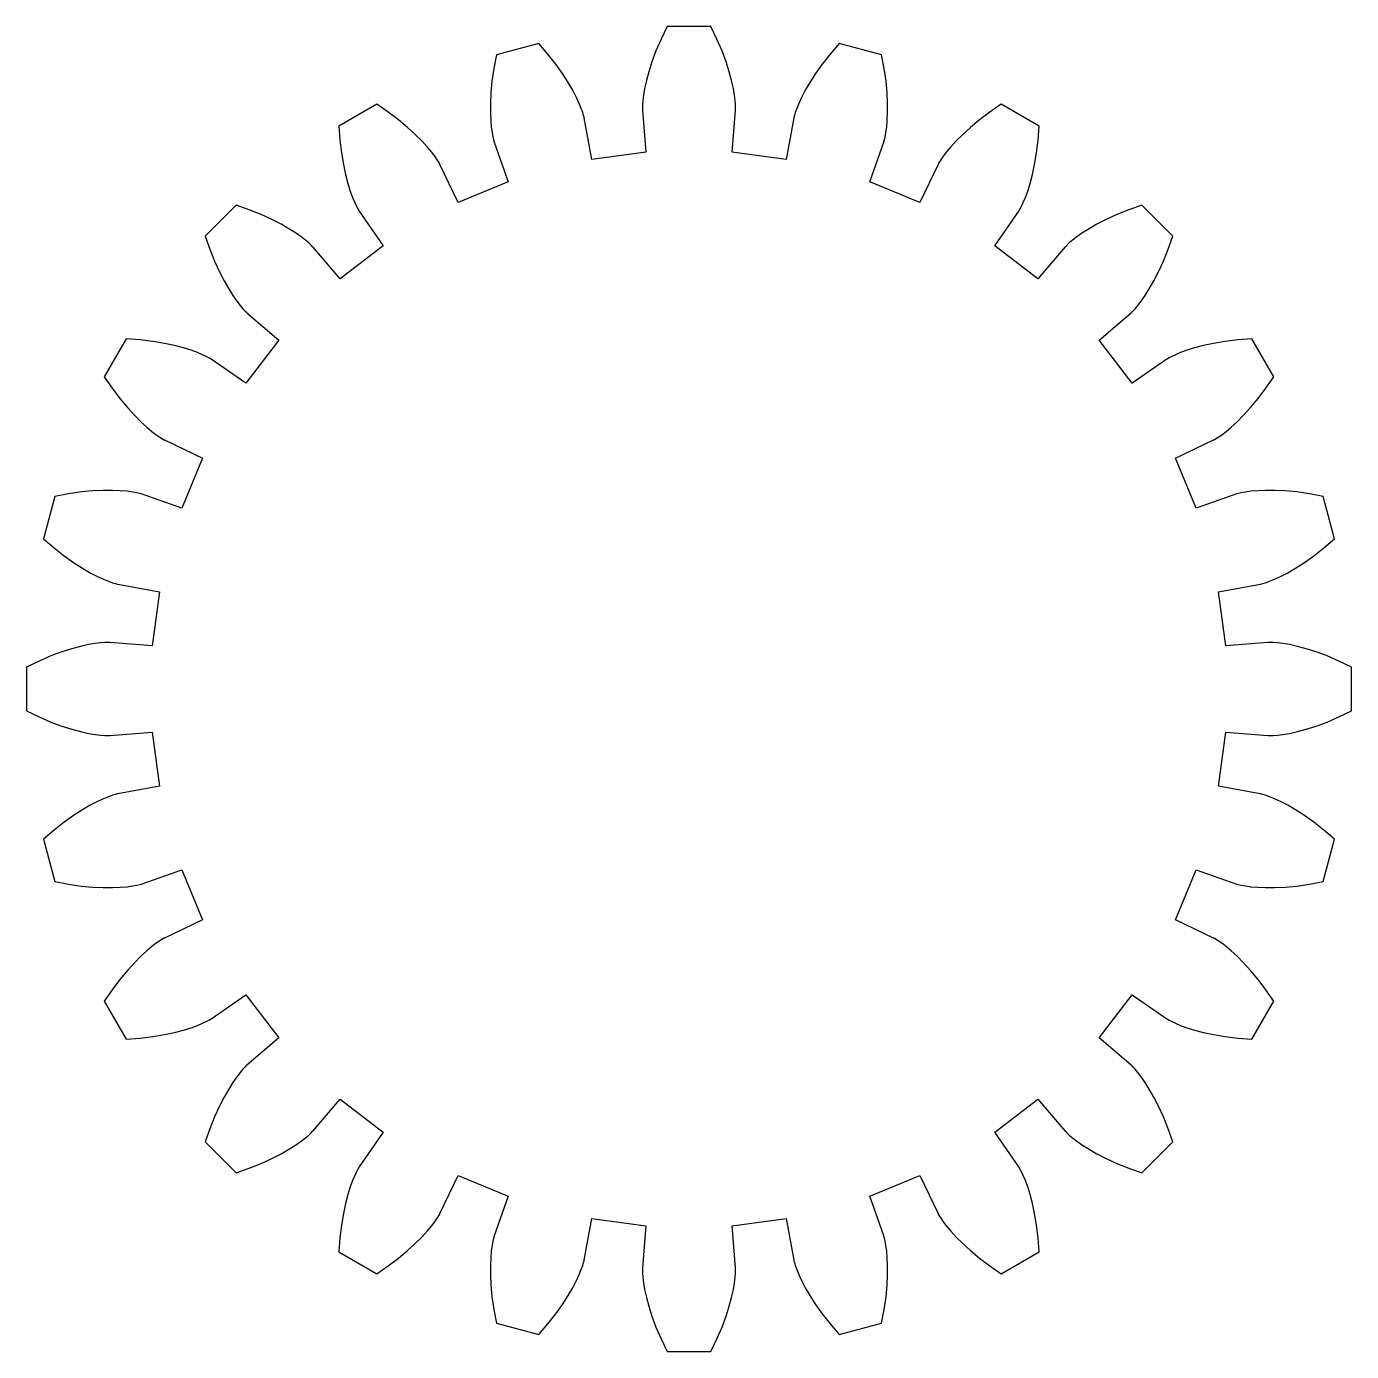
# Model space of a CAD drawing. Header units: metres. Extents: x -24 to 324, y -24 to 424.
# Drawn here: x -24.12 to 24.12, y 175.88 to 224.12 of the extents above; entities that cross this region are included whole.
import ezdxf

# ---------------------------------------------------------------- set-up
doc = ezdxf.new("R2010")
doc.units = ezdxf.units.M

msp = doc.modelspace()

# ---------------------------------------------------------------- linework, layer by layer
for p, q in [((-0.79715, 224.124), (-1.01883, 223.663)), ((0.79715, 224.124), (-0.79715, 224.124)), ((1.01883, 223.663), (0.79715, 224.124)), ((-5.47377, 223.508), (-7.01375, 223.096)), ((-5.14018, 223.12), (-5.47377, 223.508)), ((-1.01883, 223.663), (-1.20171, 223.232)), ((1.20171, 223.232), (1.01883, 223.663)), ((5.47377, 223.508), (5.14018, 223.12)), ((7.01375, 223.096), (5.47377, 223.508)), ((-7.01375, 223.096), (-7.10841, 222.593)), ((-4.85217, 222.752), (-5.14018, 223.12)), ((-1.20171, 223.232), (-1.34914, 222.836)), ((1.34914, 222.836), (1.20171, 223.232)), ((5.14018, 223.12), (4.85217, 222.752)), ((7.10841, 222.593), (7.01375, 223.096)), ((-7.10841, 222.593), (-7.17369, 222.13)), ((-4.60716, 222.407), (-4.85217, 222.752)), ((-1.46466, 222.475), (-1.55193, 222.153)), ((-1.34914, 222.836), (-1.46466, 222.475)), ((1.46466, 222.475), (1.34914, 222.836)), ((1.55193, 222.153), (1.46466, 222.475)), ((4.85217, 222.752), (4.60716, 222.407)), ((7.17369, 222.13), (7.10841, 222.593)), ((-7.17369, 222.13), (-7.21349, 221.708)), ((-4.40228, 222.089), (-4.60716, 222.407)), ((-4.23456, 221.8), (-4.40228, 222.089)), ((-1.55193, 222.153), (-1.61467, 221.87)), ((1.61467, 221.87), (1.55193, 222.153)), ((4.40228, 222.089), (4.23456, 221.8)), ((4.60716, 222.407), (4.40228, 222.089)), ((7.21349, 221.708), (7.17369, 222.13)), ((-7.21349, 221.708), (-7.2318, 221.33)), ((-4.10083, 221.543), (-4.23456, 221.8)), ((-3.99773, 221.321), (-4.10083, 221.543)), ((-1.65677, 221.629), (-1.68214, 221.43)), ((-1.61467, 221.87), (-1.65677, 221.629)), ((1.65677, 221.629), (1.61467, 221.87)), ((1.68214, 221.43), (1.65677, 221.629)), ((4.10083, 221.543), (3.99773, 221.321)), ((4.23456, 221.8), (4.10083, 221.543)), ((7.2318, 221.33), (7.21349, 221.708)), ((-11.3717, 221.291), (-12.7524, 220.493)), ((-10.9489, 221.002), (-11.3717, 221.291)), ((-10.5754, 220.721), (-10.9489, 221.002)), ((-7.2318, 221.33), (-7.23265, 220.996)), ((-7.23265, 220.996), (-7.22014, 220.707)), ((-3.92177, 221.136), (-3.99773, 221.321)), ((-3.86934, 220.989), (-3.92177, 221.136)), ((-3.83669, 220.882), (-3.86934, 220.989)), ((-1.69481, 221.275), (-1.69881, 221.164)), ((-1.69881, 221.164), (-1.69821, 221.097)), ((-1.69821, 221.097), (-1.6971, 221.075)), ((-1.6971, 221.075), (-1.57388, 219.545)), ((-1.68214, 221.43), (-1.69481, 221.275)), ((1.57388, 219.545), (1.6971, 221.075)), ((1.69481, 221.275), (1.68214, 221.43)), ((1.69881, 221.164), (1.69481, 221.275)), ((1.6971, 221.075), (1.69821, 221.097)), ((1.69821, 221.097), (1.69881, 221.164)), ((3.86934, 220.989), (3.83669, 220.882)), ((3.92177, 221.136), (3.86934, 220.989)), ((3.99773, 221.321), (3.92177, 221.136)), ((7.22014, 220.707), (7.23265, 220.996)), ((7.23265, 220.996), (7.2318, 221.33)), ((10.9489, 221.002), (10.5754, 220.721)), ((11.3717, 221.291), (10.9489, 221.002)), ((12.7524, 220.493), (11.3717, 221.291)), ((-10.2495, 220.451), (-10.5754, 220.721)), ((-7.22014, 220.707), (-7.19836, 220.463)), ((-3.81998, 220.818), (-3.83669, 220.882)), ((-3.81529, 220.796), (-3.81998, 220.818)), ((-3.53828, 219.286), (-3.81529, 220.796)), ((3.81529, 220.796), (3.53828, 219.286)), ((3.81998, 220.818), (3.81529, 220.796)), ((3.83669, 220.882), (3.81998, 220.818)), ((7.19836, 220.463), (7.22014, 220.707)), ((10.5754, 220.721), (10.2495, 220.451)), ((-12.7524, 220.493), (-12.7136, 219.983)), ((-9.96922, 220.197), (-10.2495, 220.451)), ((-9.73248, 219.961), (-9.96922, 220.197)), ((-7.19836, 220.463), (-7.17143, 220.265)), ((-7.17143, 220.265), (-7.14346, 220.112)), ((-7.14346, 220.112), (-7.11853, 220.003)), ((7.11853, 220.003), (7.14346, 220.112)), ((7.14346, 220.112), (7.17143, 220.265)), ((7.17143, 220.265), (7.19836, 220.463)), ((9.96922, 220.197), (9.73248, 219.961)), ((10.2495, 220.451), (9.96922, 220.197)), ((12.7136, 219.983), (12.7524, 220.493)), ((-12.7136, 219.983), (-12.6568, 219.519)), ((-9.53688, 219.748), (-9.73248, 219.961)), ((-9.37979, 219.56), (-9.53688, 219.748)), ((-9.25844, 219.4), (-9.37979, 219.56)), ((-7.11853, 220.003), (-7.10066, 219.939)), ((-7.10066, 219.939), (-7.09384, 219.917)), ((-7.09384, 219.917), (-6.57881, 218.471)), ((-1.57388, 219.545), (-3.53828, 219.286)), ((3.53828, 219.286), (1.57388, 219.545)), ((6.57881, 218.471), (7.09384, 219.917)), ((7.09384, 219.917), (7.10066, 219.939)), ((7.10066, 219.939), (7.11853, 220.003)), ((9.37979, 219.56), (9.25844, 219.4)), ((9.53688, 219.748), (9.37979, 219.56)), ((9.73248, 219.961), (9.53688, 219.748)), ((12.6568, 219.519), (12.7136, 219.983)), ((-12.6568, 219.519), (-12.5863, 219.102)), ((-12.5863, 219.102), (-12.5061, 218.732)), ((-9.1698, 219.272), (-9.25844, 219.4)), ((-9.11072, 219.178), (-9.1698, 219.272)), ((-9.07785, 219.12), (-9.11072, 219.178)), ((-9.06769, 219.1), (-9.07785, 219.12)), ((-8.40935, 217.713), (-9.06769, 219.1)), ((9.06769, 219.1), (8.40935, 217.713)), ((9.07785, 219.12), (9.06769, 219.1)), ((9.11072, 219.178), (9.07785, 219.12)), ((9.1698, 219.272), (9.11072, 219.178)), ((9.25844, 219.4), (9.1698, 219.272)), ((12.5061, 218.732), (12.5863, 219.102)), ((12.5863, 219.102), (12.6568, 219.519)), ((-12.5061, 218.732), (-12.4205, 218.409)), ((12.4205, 218.409), (12.5061, 218.732)), ((-12.4205, 218.409), (-12.3336, 218.133)), ((-12.3336, 218.133), (-12.2494, 217.903)), ((-6.57881, 218.471), (-8.40935, 217.713)), ((8.40935, 217.713), (6.57881, 218.471)), ((12.2494, 217.903), (12.3336, 218.133)), ((12.3336, 218.133), (12.4205, 218.409)), ((-16.4946, 217.622), (-17.622, 216.495)), ((-16.0115, 217.452), (-16.4946, 217.622)), ((-12.2494, 217.903), (-12.172, 217.718)), ((-12.172, 217.718), (-12.1053, 217.577)), ((12.1053, 217.577), (12.172, 217.718)), ((12.172, 217.718), (12.2494, 217.903)), ((16.4946, 217.622), (16.0115, 217.452)), ((17.622, 216.495), (16.4946, 217.622)), ((-15.5779, 217.277), (-16.0115, 217.452)), ((-15.1933, 217.101), (-15.5779, 217.277)), ((-12.1053, 217.577), (-12.0531, 217.479)), ((-12.0531, 217.479), (-12.0192, 217.422)), ((-12.0192, 217.422), (-12.0072, 217.403)), ((-12.0072, 217.403), (-11.1354, 216.139)), ((11.1354, 216.139), (12.0072, 217.403)), ((12.0072, 217.403), (12.0192, 217.422)), ((12.0192, 217.422), (12.0531, 217.479)), ((12.0531, 217.479), (12.1053, 217.577)), ((15.5779, 217.277), (15.1933, 217.101)), ((16.0115, 217.452), (15.5779, 217.277)), ((-14.8568, 216.928), (-15.1933, 217.101)), ((-14.5672, 216.762), (-14.8568, 216.928)), ((-14.323, 216.606), (-14.5672, 216.762)), ((14.5672, 216.762), (14.323, 216.606)), ((14.8568, 216.928), (14.5672, 216.762)), ((15.1933, 217.101), (14.8568, 216.928)), ((-17.622, 216.495), (-17.4523, 216.011)), ((-14.1226, 216.466), (-14.323, 216.606)), ((-13.9642, 216.343), (-14.1226, 216.466)), ((-13.8454, 216.242), (-13.9642, 216.343)), ((-13.7639, 216.166), (-13.8454, 216.242)), ((-13.7171, 216.119), (-13.7639, 216.166)), ((13.7639, 216.166), (13.7171, 216.119)), ((13.8454, 216.242), (13.7639, 216.166)), ((13.9642, 216.343), (13.8454, 216.242)), ((14.1226, 216.466), (13.9642, 216.343)), ((14.323, 216.606), (14.1226, 216.466)), ((17.4523, 216.011), (17.622, 216.495)), ((-17.4523, 216.011), (-17.2774, 215.578)), ((-13.7021, 216.102), (-13.7171, 216.119)), ((-12.7073, 214.933), (-13.7021, 216.102)), ((-11.1354, 216.139), (-12.7073, 214.933)), ((12.7073, 214.933), (11.1354, 216.139)), ((13.7021, 216.102), (12.7073, 214.933)), ((13.7171, 216.119), (13.7021, 216.102)), ((17.2774, 215.578), (17.4523, 216.011)), ((-17.2774, 215.578), (-17.1013, 215.193)), ((-17.1013, 215.193), (-16.9281, 214.857)), ((16.9281, 214.857), (17.1013, 215.193)), ((17.1013, 215.193), (17.2774, 215.578)), ((-16.9281, 214.857), (-16.7619, 214.567)), ((16.7619, 214.567), (16.9281, 214.857)), ((-16.7619, 214.567), (-16.6065, 214.323)), ((-16.6065, 214.323), (-16.4657, 214.123)), ((16.4657, 214.123), (16.6065, 214.323)), ((16.6065, 214.323), (16.7619, 214.567)), ((-16.4657, 214.123), (-16.3431, 213.964)), ((-16.3431, 213.964), (-16.2422, 213.845)), ((-16.2422, 213.845), (-16.1664, 213.764)), ((-16.1664, 213.764), (-16.1187, 213.717)), ((16.1187, 213.717), (16.1664, 213.764)), ((16.1664, 213.764), (16.2422, 213.845)), ((16.2422, 213.845), (16.3431, 213.964)), ((16.3431, 213.964), (16.4657, 214.123)), ((-16.1187, 213.717), (-16.1022, 213.702)), ((-16.1022, 213.702), (-14.9331, 212.707)), ((14.9331, 212.707), (16.1022, 213.702)), ((16.1022, 213.702), (16.1187, 213.717)), ((-20.4935, 212.752), (-21.2906, 211.372)), ((-19.9829, 212.714), (-20.4935, 212.752)), ((-19.5188, 212.657), (-19.9829, 212.714)), ((-19.1018, 212.586), (-19.5188, 212.657)), ((-18.7319, 212.506), (-19.1018, 212.586)), ((-18.4091, 212.421), (-18.7319, 212.506)), ((-18.133, 212.334), (-18.4091, 212.421)), ((-17.9031, 212.249), (-18.133, 212.334)), ((-14.9331, 212.707), (-16.1393, 211.135)), ((16.1393, 211.135), (14.9331, 212.707)), ((18.133, 212.334), (17.9031, 212.249)), ((18.4091, 212.421), (18.133, 212.334)), ((18.7319, 212.506), (18.4091, 212.421)), ((19.1018, 212.586), (18.7319, 212.506)), ((19.5188, 212.657), (19.1018, 212.586)), ((19.9829, 212.714), (19.5188, 212.657)), ((20.4935, 212.752), (19.9829, 212.714)), ((21.2906, 211.372), (20.4935, 212.752)), ((-17.7182, 212.172), (-17.9031, 212.249)), ((-17.5774, 212.105), (-17.7182, 212.172)), ((-17.479, 212.053), (-17.5774, 212.105)), ((-17.4215, 212.019), (-17.479, 212.053)), ((-17.4028, 212.007), (-17.4215, 212.019)), ((-16.1393, 211.135), (-17.4028, 212.007)), ((17.4028, 212.007), (16.1393, 211.135)), ((17.4215, 212.019), (17.4028, 212.007)), ((17.479, 212.053), (17.4215, 212.019)), ((17.5774, 212.105), (17.479, 212.053)), ((17.7182, 212.172), (17.5774, 212.105)), ((17.9031, 212.249), (17.7182, 212.172)), ((-21.2906, 211.372), (-21.0017, 210.949)), ((21.0017, 210.949), (21.2906, 211.372)), ((-21.0017, 210.949), (-20.7205, 210.575)), ((20.7205, 210.575), (21.0017, 210.949)), ((-20.7205, 210.575), (-20.4509, 210.249)), ((20.4509, 210.249), (20.7205, 210.575)), ((-20.4509, 210.249), (-20.1965, 209.969)), ((-20.1965, 209.969), (-19.961, 209.732)), ((19.961, 209.732), (20.1965, 209.969)), ((20.1965, 209.969), (20.4509, 210.249)), ((-19.961, 209.732), (-19.7477, 209.537)), ((-19.7477, 209.537), (-19.5598, 209.38)), ((19.5598, 209.38), (19.7477, 209.537)), ((19.7477, 209.537), (19.961, 209.732)), ((-19.5598, 209.38), (-19.4004, 209.258)), ((-19.4004, 209.258), (-19.2722, 209.17)), ((-19.2722, 209.17), (-19.1779, 209.111)), ((-19.1779, 209.111), (-19.1197, 209.078)), ((-19.1197, 209.078), (-19.0999, 209.068)), ((-19.0999, 209.068), (-17.7132, 208.409)), ((17.7132, 208.409), (19.0999, 209.068)), ((19.0999, 209.068), (19.1197, 209.078)), ((19.1197, 209.078), (19.1779, 209.111)), ((19.1779, 209.111), (19.2722, 209.17)), ((19.2722, 209.17), (19.4004, 209.258)), ((19.4004, 209.258), (19.5598, 209.38)), ((-17.7132, 208.409), (-18.4714, 206.579)), ((18.4714, 206.579), (17.7132, 208.409)), ((-23.0957, 207.014), (-23.5084, 205.474)), ((-22.5925, 207.108), (-23.0957, 207.014)), ((-22.1296, 207.174), (-22.5925, 207.108)), ((-21.7085, 207.213), (-22.1296, 207.174)), ((-21.3304, 207.232), (-21.7085, 207.213)), ((-20.9965, 207.233), (-21.3304, 207.232)), ((-20.7073, 207.22), (-20.9965, 207.233)), ((-20.4634, 207.198), (-20.7073, 207.22)), ((-20.2648, 207.171), (-20.4634, 207.198)), ((-20.1115, 207.143), (-20.2648, 207.171)), ((-20.0031, 207.119), (-20.1115, 207.143)), ((-19.9387, 207.101), (-20.0031, 207.119)), ((-19.9175, 207.094), (-19.9387, 207.101)), ((-18.4714, 206.579), (-19.9175, 207.094)), ((19.9175, 207.094), (18.4714, 206.579)), ((19.9387, 207.101), (19.9175, 207.094)), ((20.0031, 207.119), (19.9387, 207.101)), ((20.1115, 207.143), (20.0031, 207.119)), ((20.2648, 207.171), (20.1115, 207.143)), ((20.4634, 207.198), (20.2648, 207.171)), ((20.7073, 207.22), (20.4634, 207.198)), ((20.9965, 207.233), (20.7073, 207.22)), ((21.3304, 207.232), (20.9965, 207.233)), ((21.7085, 207.213), (21.3304, 207.232)), ((22.1296, 207.174), (21.7085, 207.213)), ((22.5925, 207.108), (22.1296, 207.174)), ((23.0957, 207.014), (22.5925, 207.108)), ((23.5084, 205.474), (23.0957, 207.014)), ((-23.5084, 205.474), (-23.1199, 205.14)), ((-23.1199, 205.14), (-22.7516, 204.852)), ((22.7516, 204.852), (23.1199, 205.14)), ((23.1199, 205.14), (23.5084, 205.474)), ((-22.7516, 204.852), (-22.4068, 204.607)), ((-22.4068, 204.607), (-22.0886, 204.402)), ((22.0886, 204.402), (22.4068, 204.607)), ((22.4068, 204.607), (22.7516, 204.852)), ((-22.0886, 204.402), (-21.7998, 204.235)), ((-21.7998, 204.235), (-21.5431, 204.101)), ((-21.5431, 204.101), (-21.321, 203.998)), ((21.321, 203.998), (21.5431, 204.101)), ((21.5431, 204.101), (21.7998, 204.235)), ((21.7998, 204.235), (22.0886, 204.402)), ((-21.321, 203.998), (-21.1356, 203.922)), ((-21.1356, 203.922), (-20.9888, 203.869)), ((-20.9888, 203.869), (-20.8824, 203.837)), ((-20.8824, 203.837), (-20.8177, 203.82)), ((-20.8177, 203.82), (-20.796, 203.815)), ((-20.796, 203.815), (-19.2861, 203.538)), ((19.2861, 203.538), (20.796, 203.815)), ((20.796, 203.815), (20.8177, 203.82)), ((20.8177, 203.82), (20.8824, 203.837)), ((20.8824, 203.837), (20.9888, 203.869)), ((20.9888, 203.869), (21.1356, 203.922)), ((21.1356, 203.922), (21.321, 203.998)), ((-19.2861, 203.538), (-19.5448, 201.574)), ((19.5448, 201.574), (19.2861, 203.538)), ((-21.4305, 201.682), (-21.6292, 201.657)), ((-21.2751, 201.695), (-21.4305, 201.682)), ((-21.1639, 201.699), (-21.2751, 201.695)), ((-21.0971, 201.698), (-21.1639, 201.699)), ((-21.0749, 201.697), (-21.0971, 201.698)), ((-19.5448, 201.574), (-21.0749, 201.697)), ((21.0749, 201.697), (19.5448, 201.574)), ((21.0971, 201.698), (21.0749, 201.697)), ((21.1639, 201.699), (21.0971, 201.698)), ((21.2751, 201.695), (21.1639, 201.699)), ((21.4305, 201.682), (21.2751, 201.695)), ((21.6292, 201.657), (21.4305, 201.682)), ((-23.2322, 201.202), (-23.6625, 201.019)), ((-22.8358, 201.349), (-23.2322, 201.202)), ((-22.4753, 201.465), (-22.8358, 201.349)), ((-22.153, 201.552), (-22.4753, 201.465)), ((-21.8705, 201.615), (-22.153, 201.552)), ((-21.6292, 201.657), (-21.8705, 201.615)), ((21.8705, 201.615), (21.6292, 201.657)), ((22.153, 201.552), (21.8705, 201.615)), ((22.4753, 201.465), (22.153, 201.552)), ((22.8358, 201.349), (22.4753, 201.465)), ((23.2322, 201.202), (22.8358, 201.349)), ((23.6625, 201.019), (23.2322, 201.202)), ((-23.6625, 201.019), (-24.1241, 200.797)), ((-24.1241, 200.797), (-24.1241, 199.203)), ((24.1241, 200.797), (23.6625, 201.019)), ((24.1241, 199.203), (24.1241, 200.797)), ((-24.1241, 199.203), (-23.6625, 198.981)), ((-23.6625, 198.981), (-23.2322, 198.798)), ((-23.2322, 198.798), (-22.8358, 198.651)), ((22.8358, 198.651), (23.2322, 198.798)), ((23.2322, 198.798), (23.6625, 198.981)), ((23.6625, 198.981), (24.1241, 199.203)), ((-22.8358, 198.651), (-22.4753, 198.535)), ((-22.4753, 198.535), (-22.153, 198.448)), ((-22.153, 198.448), (-21.8705, 198.385)), ((-21.8705, 198.385), (-21.6292, 198.343)), ((-21.6292, 198.343), (-21.4305, 198.318)), ((-21.4305, 198.318), (-21.2751, 198.305)), ((-21.2751, 198.305), (-21.1639, 198.301)), ((-21.1639, 198.301), (-21.0971, 198.302)), ((-21.0971, 198.302), (-21.0749, 198.303)), ((-21.0749, 198.303), (-19.5448, 198.426)), ((-19.5448, 198.426), (-19.2861, 196.462)), ((19.2861, 196.462), (19.5448, 198.426)), ((19.5448, 198.426), (21.0749, 198.303)), ((21.0749, 198.303), (21.0971, 198.302)), ((21.0971, 198.302), (21.1639, 198.301)), ((21.1639, 198.301), (21.2751, 198.305)), ((21.2751, 198.305), (21.4305, 198.318)), ((21.4305, 198.318), (21.6292, 198.343)), ((21.6292, 198.343), (21.8705, 198.385)), ((21.8705, 198.385), (22.153, 198.448)), ((22.153, 198.448), (22.4753, 198.535)), ((22.4753, 198.535), (22.8358, 198.651)), ((-19.2861, 196.462), (-20.796, 196.185)), ((20.796, 196.185), (19.2861, 196.462)), ((-21.5431, 195.899), (-21.7998, 195.765)), ((-21.321, 196.002), (-21.5431, 195.899)), ((-21.1356, 196.078), (-21.321, 196.002)), ((-20.9888, 196.131), (-21.1356, 196.078)), ((-20.8824, 196.163), (-20.9888, 196.131)), ((-20.8177, 196.18), (-20.8824, 196.163)), ((-20.796, 196.185), (-20.8177, 196.18)), ((20.8177, 196.18), (20.796, 196.185)), ((20.8824, 196.163), (20.8177, 196.18)), ((20.9888, 196.131), (20.8824, 196.163)), ((21.1356, 196.078), (20.9888, 196.131)), ((21.321, 196.002), (21.1356, 196.078)), ((21.5431, 195.899), (21.321, 196.002)), ((21.7998, 195.765), (21.5431, 195.899)), ((-22.0886, 195.598), (-22.4068, 195.393)), ((-21.7998, 195.765), (-22.0886, 195.598)), ((22.0886, 195.598), (21.7998, 195.765)), ((22.4068, 195.393), (22.0886, 195.598)), ((-22.7516, 195.148), (-23.1199, 194.86)), ((-22.4068, 195.393), (-22.7516, 195.148)), ((22.7516, 195.148), (22.4068, 195.393)), ((23.1199, 194.86), (22.7516, 195.148)), ((-23.1199, 194.86), (-23.5084, 194.526)), ((-23.5084, 194.526), (-23.0957, 192.986)), ((23.0957, 192.986), (23.5084, 194.526)), ((23.5084, 194.526), (23.1199, 194.86)), ((-19.9175, 192.906), (-18.4714, 193.421)), ((-18.4714, 193.421), (-17.7132, 191.591)), ((17.7132, 191.591), (18.4714, 193.421)), ((18.4714, 193.421), (19.9175, 192.906)), ((-23.0957, 192.986), (-22.5925, 192.892)), ((-22.5925, 192.892), (-22.1296, 192.826)), ((-22.1296, 192.826), (-21.7085, 192.787)), ((-21.7085, 192.787), (-21.3304, 192.768)), ((-21.3304, 192.768), (-20.9965, 192.767)), ((-20.9965, 192.767), (-20.7073, 192.78)), ((-20.7073, 192.78), (-20.4634, 192.802)), ((-20.4634, 192.802), (-20.2648, 192.829)), ((-20.2648, 192.829), (-20.1115, 192.857)), ((-20.1115, 192.857), (-20.0031, 192.881)), ((-20.0031, 192.881), (-19.9387, 192.899)), ((-19.9387, 192.899), (-19.9175, 192.906)), ((19.9175, 192.906), (19.9387, 192.899)), ((19.9387, 192.899), (20.0031, 192.881)), ((20.0031, 192.881), (20.1115, 192.857)), ((20.1115, 192.857), (20.2648, 192.829)), ((20.2648, 192.829), (20.4634, 192.802)), ((20.4634, 192.802), (20.7073, 192.78)), ((20.7073, 192.78), (20.9965, 192.767)), ((20.9965, 192.767), (21.3304, 192.768)), ((21.3304, 192.768), (21.7085, 192.787)), ((21.7085, 192.787), (22.1296, 192.826)), ((22.1296, 192.826), (22.5925, 192.892)), ((22.5925, 192.892), (23.0957, 192.986)), ((-17.7132, 191.591), (-19.0999, 190.932)), ((19.0999, 190.932), (17.7132, 191.591)), ((-19.5598, 190.62), (-19.7477, 190.463)), ((-19.4004, 190.742), (-19.5598, 190.62)), ((-19.2722, 190.83), (-19.4004, 190.742)), ((-19.1779, 190.889), (-19.2722, 190.83)), ((-19.1197, 190.922), (-19.1779, 190.889)), ((-19.0999, 190.932), (-19.1197, 190.922)), ((19.1197, 190.922), (19.0999, 190.932)), ((19.1779, 190.889), (19.1197, 190.922)), ((19.2722, 190.83), (19.1779, 190.889)), ((19.4004, 190.742), (19.2722, 190.83)), ((19.5598, 190.62), (19.4004, 190.742)), ((19.7477, 190.463), (19.5598, 190.62)), ((-19.961, 190.268), (-20.1965, 190.031)), ((-19.7477, 190.463), (-19.961, 190.268)), ((19.961, 190.268), (19.7477, 190.463)), ((20.1965, 190.031), (19.961, 190.268)), ((-20.4509, 189.751), (-20.7205, 189.425)), ((-20.1965, 190.031), (-20.4509, 189.751)), ((20.4509, 189.751), (20.1965, 190.031)), ((20.7205, 189.425), (20.4509, 189.751)), ((-20.7205, 189.425), (-21.0017, 189.051)), ((21.0017, 189.051), (20.7205, 189.425)), ((-21.0017, 189.051), (-21.2906, 188.628)), ((-17.4028, 187.993), (-16.1393, 188.865)), ((-16.1393, 188.865), (-14.9331, 187.293)), ((14.9331, 187.293), (16.1393, 188.865)), ((16.1393, 188.865), (17.4028, 187.993)), ((21.2906, 188.628), (21.0017, 189.051)), ((-21.2906, 188.628), (-20.4935, 187.248)), ((20.4935, 187.248), (21.2906, 188.628)), ((-18.133, 187.666), (-17.9031, 187.751)), ((-17.9031, 187.751), (-17.7182, 187.828)), ((-17.7182, 187.828), (-17.5774, 187.895)), ((-17.5774, 187.895), (-17.479, 187.947)), ((-17.479, 187.947), (-17.4215, 187.981)), ((-17.4215, 187.981), (-17.4028, 187.993)), ((17.4028, 187.993), (17.4215, 187.981)), ((17.4215, 187.981), (17.479, 187.947)), ((17.479, 187.947), (17.5774, 187.895)), ((17.5774, 187.895), (17.7182, 187.828)), ((17.7182, 187.828), (17.9031, 187.751)), ((17.9031, 187.751), (18.133, 187.666)), ((-20.4935, 187.248), (-19.9829, 187.286)), ((-19.9829, 187.286), (-19.5188, 187.343)), ((-19.5188, 187.343), (-19.1018, 187.414)), ((-19.1018, 187.414), (-18.7319, 187.494)), ((-18.7319, 187.494), (-18.4091, 187.579)), ((-18.4091, 187.579), (-18.133, 187.666)), ((-14.9331, 187.293), (-16.1022, 186.298)), ((16.1022, 186.298), (14.9331, 187.293)), ((18.133, 187.666), (18.4091, 187.579)), ((18.4091, 187.579), (18.7319, 187.494)), ((18.7319, 187.494), (19.1018, 187.414)), ((19.1018, 187.414), (19.5188, 187.343)), ((19.5188, 187.343), (19.9829, 187.286)), ((19.9829, 187.286), (20.4935, 187.248)), ((-16.1187, 186.283), (-16.1664, 186.236)), ((-16.1022, 186.298), (-16.1187, 186.283)), ((16.1187, 186.283), (16.1022, 186.298)), ((16.1664, 186.236), (16.1187, 186.283)), ((-16.4657, 185.877), (-16.6065, 185.677)), ((-16.3431, 186.036), (-16.4657, 185.877)), ((-16.2422, 186.155), (-16.3431, 186.036)), ((-16.1664, 186.236), (-16.2422, 186.155)), ((16.2422, 186.155), (16.1664, 186.236)), ((16.3431, 186.036), (16.2422, 186.155)), ((16.4657, 185.877), (16.3431, 186.036)), ((16.6065, 185.677), (16.4657, 185.877)), ((-16.7619, 185.433), (-16.9281, 185.143)), ((-16.6065, 185.677), (-16.7619, 185.433)), ((16.7619, 185.433), (16.6065, 185.677)), ((16.9281, 185.143), (16.7619, 185.433)), ((-17.1013, 184.807), (-17.2774, 184.422)), ((-16.9281, 185.143), (-17.1013, 184.807)), ((-13.7021, 183.898), (-12.7073, 185.067)), ((-12.7073, 185.067), (-11.1354, 183.861)), ((11.1354, 183.861), (12.7073, 185.067)), ((12.7073, 185.067), (13.7021, 183.898)), ((17.1013, 184.807), (16.9281, 185.143)), ((17.2774, 184.422), (17.1013, 184.807)), ((-17.2774, 184.422), (-17.4523, 183.989)), ((17.4523, 183.989), (17.2774, 184.422)), ((-17.4523, 183.989), (-17.622, 183.505)), ((-13.8454, 183.758), (-13.7639, 183.834)), ((-13.7639, 183.834), (-13.7171, 183.881)), ((-13.7171, 183.881), (-13.7021, 183.898)), ((-11.1354, 183.861), (-12.0072, 182.597)), ((12.0072, 182.597), (11.1354, 183.861)), ((13.7021, 183.898), (13.7171, 183.881)), ((13.7171, 183.881), (13.7639, 183.834)), ((13.7639, 183.834), (13.8454, 183.758)), ((17.622, 183.505), (17.4523, 183.989)), ((-17.622, 183.505), (-16.4946, 182.378)), ((-14.5672, 183.238), (-14.323, 183.394)), ((-14.323, 183.394), (-14.1226, 183.534)), ((-14.1226, 183.534), (-13.9642, 183.657)), ((-13.9642, 183.657), (-13.8454, 183.758)), ((13.8454, 183.758), (13.9642, 183.657)), ((13.9642, 183.657), (14.1226, 183.534)), ((14.1226, 183.534), (14.323, 183.394)), ((14.323, 183.394), (14.5672, 183.238)), ((16.4946, 182.378), (17.622, 183.505)), ((-15.5779, 182.723), (-15.1933, 182.899)), ((-15.1933, 182.899), (-14.8568, 183.072)), ((-14.8568, 183.072), (-14.5672, 183.238)), ((14.5672, 183.238), (14.8568, 183.072)), ((14.8568, 183.072), (15.1933, 182.899)), ((15.1933, 182.899), (15.5779, 182.723)), ((-16.4946, 182.378), (-16.0115, 182.548)), ((-16.0115, 182.548), (-15.5779, 182.723)), ((-12.1053, 182.423), (-12.172, 182.282)), ((-12.0531, 182.521), (-12.1053, 182.423)), ((-12.0192, 182.578), (-12.0531, 182.521)), ((-12.0072, 182.597), (-12.0192, 182.578)), ((12.0192, 182.578), (12.0072, 182.597)), ((12.0531, 182.521), (12.0192, 182.578)), ((12.1053, 182.423), (12.0531, 182.521)), ((12.172, 182.282), (12.1053, 182.423)), ((15.5779, 182.723), (16.0115, 182.548)), ((16.0115, 182.548), (16.4946, 182.378)), ((-12.2494, 182.097), (-12.3336, 181.867)), ((-12.172, 182.282), (-12.2494, 182.097)), ((-9.06769, 180.9), (-8.40935, 182.287)), ((-8.40935, 182.287), (-6.57881, 181.529)), ((6.57881, 181.529), (8.40935, 182.287)), ((8.40935, 182.287), (9.06769, 180.9)), ((12.2494, 182.097), (12.172, 182.282)), ((12.3336, 181.867), (12.2494, 182.097)), ((-12.4205, 181.591), (-12.5061, 181.268)), ((-12.3336, 181.867), (-12.4205, 181.591)), ((-6.57881, 181.529), (-7.09384, 180.083)), ((7.09384, 180.083), (6.57881, 181.529)), ((12.4205, 181.591), (12.3336, 181.867)), ((12.5061, 181.268), (12.4205, 181.591)), ((-12.5061, 181.268), (-12.5863, 180.898)), ((12.5863, 180.898), (12.5061, 181.268)), ((-12.6568, 180.481), (-12.7136, 180.017)), ((-12.5863, 180.898), (-12.6568, 180.481)), ((-9.37979, 180.44), (-9.25844, 180.6)), ((-9.25844, 180.6), (-9.1698, 180.728)), ((-9.1698, 180.728), (-9.11072, 180.822)), ((-9.11072, 180.822), (-9.07785, 180.88)), ((-9.07785, 180.88), (-9.06769, 180.9)), ((-3.81529, 179.204), (-3.53828, 180.714)), ((-3.53828, 180.714), (-1.57388, 180.455)), ((-1.57388, 180.455), (-1.6971, 178.925)), ((1.57388, 180.455), (3.53828, 180.714)), ((1.6971, 178.925), (1.57388, 180.455)), ((3.53828, 180.714), (3.81529, 179.204)), ((9.06769, 180.9), (9.07785, 180.88)), ((9.07785, 180.88), (9.11072, 180.822)), ((9.11072, 180.822), (9.1698, 180.728)), ((9.1698, 180.728), (9.25844, 180.6)), ((9.25844, 180.6), (9.37979, 180.44)), ((12.6568, 180.481), (12.5863, 180.898)), ((12.7136, 180.017), (12.6568, 180.481)), ((-12.7136, 180.017), (-12.7524, 179.507)), ((-9.96922, 179.803), (-9.73248, 180.039)), ((-9.73248, 180.039), (-9.53688, 180.252)), ((-9.53688, 180.252), (-9.37979, 180.44)), ((-7.11853, 179.997), (-7.14346, 179.888)), ((-7.10066, 180.061), (-7.11853, 179.997)), ((-7.09384, 180.083), (-7.10066, 180.061)), ((7.10066, 180.061), (7.09384, 180.083)), ((7.11853, 179.997), (7.10066, 180.061)), ((7.14346, 179.888), (7.11853, 179.997)), ((9.37979, 180.44), (9.53688, 180.252)), ((9.53688, 180.252), (9.73248, 180.039)), ((9.73248, 180.039), (9.96922, 179.803)), ((12.7524, 179.507), (12.7136, 180.017)), ((-12.7524, 179.507), (-11.3717, 178.709)), ((-10.5754, 179.279), (-10.2495, 179.549)), ((-10.2495, 179.549), (-9.96922, 179.803)), ((-7.19836, 179.537), (-7.22014, 179.293)), ((-7.17143, 179.735), (-7.19836, 179.537)), ((-7.14346, 179.888), (-7.17143, 179.735)), ((7.17143, 179.735), (7.14346, 179.888)), ((7.19836, 179.537), (7.17143, 179.735)), ((7.22014, 179.293), (7.19836, 179.537)), ((9.96922, 179.803), (10.2495, 179.549)), ((10.2495, 179.549), (10.5754, 179.279)), ((11.3717, 178.709), (12.7524, 179.507)), ((-10.9489, 178.998), (-10.5754, 179.279)), ((-7.22014, 179.293), (-7.23265, 179.004)), ((-7.23265, 179.004), (-7.2318, 178.67)), ((-3.92177, 178.864), (-3.86934, 179.011)), ((-3.86934, 179.011), (-3.83669, 179.118)), ((-3.83669, 179.118), (-3.81998, 179.182)), ((-3.81998, 179.182), (-3.81529, 179.204)), ((3.81529, 179.204), (3.81998, 179.182)), ((3.81998, 179.182), (3.83669, 179.118)), ((3.83669, 179.118), (3.86934, 179.011)), ((3.86934, 179.011), (3.92177, 178.864)), ((7.23265, 179.004), (7.22014, 179.293)), ((7.2318, 178.67), (7.23265, 179.004)), ((10.5754, 179.279), (10.9489, 178.998)), ((-11.3717, 178.709), (-10.9489, 178.998)), ((-7.2318, 178.67), (-7.21349, 178.292)), ((-4.10083, 178.457), (-3.99773, 178.679)), ((-3.99773, 178.679), (-3.92177, 178.864)), ((-1.69821, 178.903), (-1.69881, 178.836)), ((-1.69881, 178.836), (-1.69481, 178.725)), ((-1.6971, 178.925), (-1.69821, 178.903)), ((-1.69481, 178.725), (-1.68214, 178.57)), ((-1.68214, 178.57), (-1.65677, 178.371)), ((1.65677, 178.371), (1.68214, 178.57)), ((1.68214, 178.57), (1.69481, 178.725)), ((1.69481, 178.725), (1.69881, 178.836)), ((1.69821, 178.903), (1.6971, 178.925)), ((1.69881, 178.836), (1.69821, 178.903)), ((3.92177, 178.864), (3.99773, 178.679)), ((3.99773, 178.679), (4.10083, 178.457)), ((7.21349, 178.292), (7.2318, 178.67)), ((10.9489, 178.998), (11.3717, 178.709)), ((-7.21349, 178.292), (-7.17369, 177.87)), ((-4.40228, 177.911), (-4.23456, 178.2)), ((-4.23456, 178.2), (-4.10083, 178.457)), ((-1.65677, 178.371), (-1.61467, 178.13)), ((-1.61467, 178.13), (-1.55193, 177.847)), ((1.55193, 177.847), (1.61467, 178.13)), ((1.61467, 178.13), (1.65677, 178.371)), ((4.10083, 178.457), (4.23456, 178.2)), ((4.23456, 178.2), (4.40228, 177.911)), ((7.17369, 177.87), (7.21349, 178.292)), ((-7.17369, 177.87), (-7.10841, 177.407)), ((-4.85217, 177.248), (-4.60716, 177.593)), ((-4.60716, 177.593), (-4.40228, 177.911)), ((-1.55193, 177.847), (-1.46466, 177.525)), ((1.46466, 177.525), (1.55193, 177.847)), ((4.40228, 177.911), (4.60716, 177.593)), ((4.60716, 177.593), (4.85217, 177.248)), ((7.10841, 177.407), (7.17369, 177.87)), ((-7.10841, 177.407), (-7.01375, 176.904)), ((-5.14018, 176.88), (-4.85217, 177.248)), ((-1.46466, 177.525), (-1.34914, 177.164)), ((-1.34914, 177.164), (-1.20171, 176.768)), ((1.20171, 176.768), (1.34914, 177.164)), ((1.34914, 177.164), (1.46466, 177.525)), ((4.85217, 177.248), (5.14018, 176.88)), ((7.01375, 176.904), (7.10841, 177.407)), ((-7.01375, 176.904), (-5.47377, 176.492)), ((-5.47377, 176.492), (-5.14018, 176.88)), ((-1.20171, 176.768), (-1.01883, 176.337)), ((1.01883, 176.337), (1.20171, 176.768)), ((5.14018, 176.88), (5.47377, 176.492)), ((5.47377, 176.492), (7.01375, 176.904)), ((-1.01883, 176.337), (-0.79715, 175.876)), ((0.79715, 175.876), (1.01883, 176.337)), ((-0.79715, 175.876), (0.79715, 175.876))]:
    msp.add_line(p, q)

doc.saveas('drawing.dxf')
